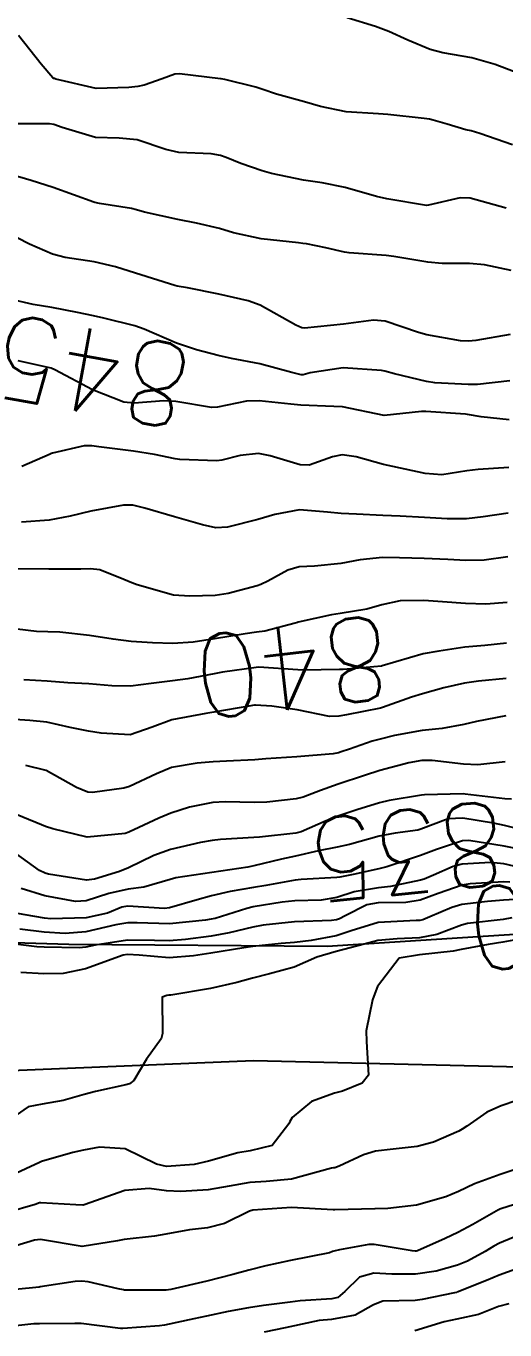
# Model space of a CAD drawing. Header units: metres. Extents: x 307586 to 320046, y 7427249 to 7434250.
# Drawn here: x 319399.7 to 319422.6, y 7428306.9 to 7428369.4 of the extents above; entities that cross this region are included whole.
import ezdxf
from ezdxf.enums import TextEntityAlignment as Align

# ---------------------------------------------------------------- set-up
doc = ezdxf.new("R2010")
doc.units = ezdxf.units.M
doc.header["$MEASUREMENT"] = 0
for name, color, linetype in [('Cotas', 45, 'Continuous'), ('Curvas de Nivel 1m', 11, 'Continuous'), ('Curvas de Nivel 5m', 15, 'Continuous'), ('Vias Primárias', 230, 'Continuous')]:
    doc.layers.add(name, color=color, linetype=linetype)
doc.styles.add('Style-STANDARD', font='STANDARD.shx')

msp = doc.modelspace()

# ---------------------------------------------------------------- linework, layer by layer
at = {"layer": 'Curvas de Nivel 1m', "flags": 128}
for points, elevation in [([(319423.041, 7428367.169), (319422.158, 7428367.517), (319421.051, 7428367.832), (319419.65, 7428368.065), (319419.056, 7428368.229), (319417.973, 7428368.681), (319417.067, 7428369.086), (319416.434, 7428369.332), (319415.073, 7428369.746)], 851), ([(319422.689, 7428360.623), (319420.97, 7428361.1), (319420.489, 7428361.129), (319418.964, 7428360.768), (319418.874, 7428360.761), (319416.969, 7428361.067), (319416.474, 7428361.192), (319414.977, 7428361.625), (319413.866, 7428361.84), (319412.981, 7428361.975), (319411.446, 7428362.295), (319410.988, 7428362.424), (319409.976, 7428362.775), (319409.262, 7428363.052), (319408.996, 7428363.145), (319408.554, 7428363.238), (319406.998, 7428363.299), (319406.38, 7428363.435), (319405.004, 7428363.906), (319404.14, 7428363.979), (319403.004, 7428364.017), (319401.396, 7428364.489), (319401.01, 7428364.636), (319400.797, 7428364.67), (319399.011, 7428364.672)], 849), ([(319422.928, 7428357.638), (319421.66, 7428357.905), (319420.933, 7428357.981), (319419.618, 7428357.974), (319418.934, 7428358.045), (319417.307, 7428358.317), (319416.938, 7428358.36), (319415.161, 7428358.487), (319414.94, 7428358.522), (319414.051, 7428358.723), (319413.117, 7428358.91), (319412.945, 7428358.937), (319412.728, 7428358.96), (319410.947, 7428359.158), (319409.62, 7428359.45), (319408.951, 7428359.645), (319407.85, 7428359.905), (319406.956, 7428360.077), (319405.347, 7428360.438), (319404.96, 7428360.551), (319404.734, 7428360.607), (319403.195, 7428360.857), (319402.963, 7428360.895), (319402.916, 7428360.909), (319400.974, 7428361.615), (319399.92, 7428361.955), (319398.983, 7428362.229)], 848), ([(319422.892, 7428354.572), (319421.236, 7428354.29), (319420.889, 7428354.251), (319420.51, 7428354.267), (319418.892, 7428354.553), (319418.495, 7428354.674), (319416.898, 7428355.207), (319416.329, 7428355.265), (319414.896, 7428355.06), (319413.028, 7428354.871), (319412.894, 7428354.887), (319412.613, 7428355.025), (319410.905, 7428355.971), (319410.329, 7428356.191), (319408.91, 7428356.512), (319407.42, 7428356.805), (319406.914, 7428356.894), (319406.8, 7428356.926), (319404.923, 7428357.508), (319403.962, 7428357.809), (319402.931, 7428358.059), (319401.542, 7428358.266), (319400.936, 7428358.418), (319399.83, 7428358.897), (319399.242, 7428359.202)], 847), ([(319422.869, 7428352.359), (319421.322, 7428352.179), (319420.866, 7428352.182), (319419.268, 7428352.262), (319418.868, 7428352.315), (319417.331, 7428352.685), (319416.874, 7428352.809), (319416.723, 7428352.843), (319414.876, 7428352.98), (319413.296, 7428352.734), (319412.966, 7428352.644), (319412.871, 7428352.643), (319412.409, 7428352.745), (319410.877, 7428353.159), (319409.52, 7428353.421), (319408.881, 7428353.558), (319407.845, 7428353.839), (319406.886, 7428354.162), (319405.336, 7428354.826), (319404.894, 7428354.982), (319403.407, 7428355.362), (319402.899, 7428355.468), (319402.138, 7428355.63), (319400.903, 7428355.861), (319400.015, 7428356.004), (319398.906, 7428356.262)], 846), ([(319422.816, 7428348.19), (319421.345, 7428348.105), (319420.814, 7428348.033), (319419.615, 7428347.854), (319418.811, 7428347.906), (319417.26, 7428348.242), (319416.818, 7428348.346), (319415.502, 7428348.703), (319414.824, 7428348.805), (319414.37, 7428348.717), (319413.241, 7428348.309), (319412.817, 7428348.328), (319411.37, 7428348.755), (319410.824, 7428348.865), (319409.942, 7428348.773), (319409.057, 7428348.549), (319408.819, 7428348.518), (319407.05, 7428348.577), (319406.82, 7428348.618), (319405.827, 7428348.82), (319404.824, 7428348.979), (319403.168, 7428349.196), (319402.827, 7428349.239), (319402.46, 7428349.23), (319400.944, 7428348.879), (319400.851, 7428348.851), (319400.822, 7428348.841), (319399.472, 7428348.241)], 844), ([(319422.787, 7428346.002), (319421.586, 7428345.831), (319420.784, 7428345.738), (319419.867, 7428345.737), (319418.784, 7428345.804), (319417.608, 7428345.858), (319416.785, 7428345.9), (319415.52, 7428345.968), (319414.786, 7428345.995), (319414.131, 7428346.064), (319412.787, 7428346.164), (319411.594, 7428345.943), (319410.782, 7428345.706), (319409.337, 7428345.34), (319408.778, 7428345.306), (319408.13, 7428345.445), (319406.783, 7428345.833), (319405.359, 7428346.252), (319404.789, 7428346.398), (319404.347, 7428346.395), (319402.785, 7428346.101), (319401.789, 7428345.864), (319400.781, 7428345.681), (319399.453, 7428345.573)], 843), ([(319422.766, 7428343.909), (319421.633, 7428343.763), (319420.764, 7428343.744), (319419.899, 7428343.788), (319418.765, 7428343.84), (319417.571, 7428343.876), (319416.765, 7428343.879), (319415.686, 7428343.778), (319414.762, 7428343.601), (319413.495, 7428343.463), (319412.76, 7428343.438), (319412.218, 7428343.285), (319411.266, 7428342.755), (319410.924, 7428342.584), (319410.749, 7428342.528), (319409.361, 7428342.163), (319408.742, 7428342.066), (319407.52, 7428342.024), (319406.742, 7428342.086), (319405.007, 7428342.569), (319404.75, 7428342.668), (319404.355, 7428342.836), (319403.204, 7428343.3), (319402.758, 7428343.34), (319402.303, 7428343.319), (319400.757, 7428343.33), (319399.202, 7428343.348)], 842), ([(319422.739, 7428341.725), (319421.718, 7428341.651), (319420.739, 7428341.684), (319419.635, 7428341.761), (319418.74, 7428341.821), (319417.616, 7428341.805), (319416.737, 7428341.622), (319416.018, 7428341.413), (319414.73, 7428341.196), (319414.311, 7428341.135), (319412.724, 7428340.791), (319412.687, 7428340.777), (319412.571, 7428340.742), (319411.125, 7428340.35), (319410.718, 7428340.3), (319410.184, 7428340.234), (319408.715, 7428339.989), (319407.68, 7428339.833), (319406.712, 7428339.761), (319405.737, 7428339.796), (319404.713, 7428339.862), (319403.841, 7428339.97), (319402.716, 7428340.151), (319401.29, 7428340.301), (319400.717, 7428340.318), (319400.169, 7428340.34), (319398.719, 7428340.521)], 841), ([(319422.695, 7428338.09), (319421.374, 7428337.952), (319420.691, 7428337.857), (319419.705, 7428337.632), (319418.683, 7428337.352), (319418.159, 7428337.189), (319416.763, 7428336.689), (319416.673, 7428336.666), (319415.032, 7428336.344), (319414.669, 7428336.275), (319414.224, 7428336.272), (319412.671, 7428336.584), (319411.459, 7428336.752), (319410.674, 7428336.811), (319410.628, 7428336.806), (319410.348, 7428336.765), (319408.67, 7428336.472), (319408.29, 7428336.415), (319406.666, 7428336.106), (319405.722, 7428335.759), (319404.658, 7428335.387), (319403.268, 7428335.46), (319402.66, 7428335.564), (319401.787, 7428335.743), (319400.664, 7428335.989), (319399.849, 7428336.076), (319398.665, 7428336.153)], 839), ([(319422.67, 7428336.294), (319421.274, 7428336.026), (319420.665, 7428335.877), (319419.631, 7428335.683), (319418.662, 7428335.596), (319417.338, 7428335.358), (319416.658, 7428335.181), (319416.275, 7428335.075), (319415.178, 7428334.705), (319414.787, 7428334.573), (319414.651, 7428334.528), (319414.405, 7428334.468), (319412.649, 7428334.329), (319411.171, 7428334.232), (319410.647, 7428334.192), (319409.289, 7428334.131), (319408.646, 7428334.094), (319407.881, 7428334.027), (319406.643, 7428333.812), (319405.934, 7428333.523), (319404.634, 7428332.91), (319404.357, 7428332.834), (319402.86, 7428332.626), (319402.63, 7428332.643), (319402.089, 7428332.865), (319400.641, 7428333.669), (319399.667, 7428333.914)], 838), ([(319422.648, 7428334.087), (319421.328, 7428333.951), (319420.646, 7428333.978), (319419.144, 7428334.159), (319418.648, 7428334.162), (319418.025, 7428334.048), (319416.643, 7428333.676), (319415.895, 7428333.443), (319414.636, 7428333.019), (319413.796, 7428332.723), (319412.959, 7428332.404), (319412.626, 7428332.312), (319411.213, 7428332.166), (319410.624, 7428332.144), (319409.225, 7428332.173), (319408.623, 7428332.137), (319407.504, 7428331.912), (319406.615, 7428331.637), (319406.036, 7428331.392), (319404.84, 7428330.828), (319404.671, 7428330.76), (319404.602, 7428330.726), (319404.419, 7428330.651), (319402.599, 7428330.486), (319400.956, 7428330.876), (319400.605, 7428330.996), (319400.415, 7428331.073), (319398.616, 7428331.802)], 837), ([(319422.944, 7428332.3), (319422.628, 7428332.324), (319420.725, 7428332.546), (319420.632, 7428332.551), (319418.776, 7428332.513), (319418.63, 7428332.498), (319417.077, 7428332.232), (319416.624, 7428332.128), (319415.53, 7428331.79), (319414.615, 7428331.486), (319414.06, 7428331.27), (319412.86, 7428330.736), (319412.602, 7428330.673), (319410.872, 7428330.485), (319410.6, 7428330.464), (319409.002, 7428330.373), (319408.598, 7428330.327), (319408.03, 7428330.221), (319406.594, 7428329.891), (319405.799, 7428329.61), (319404.585, 7428329.004), (319404.157, 7428328.836), (319402.959, 7428328.472), (319402.576, 7428328.427), (319400.745, 7428328.714), (319400.581, 7428328.754), (319400.316, 7428328.883), (319398.595, 7428330.132)], 836), ([(319423.8, 7428329.807), (319422.597, 7428330.056), (319420.911, 7428330.326), (319420.6, 7428330.312), (319419.355, 7428329.893), (319418.592, 7428329.602), (319416.964, 7428329.062), (319416.586, 7428328.965), (319416.365, 7428328.913), (319415.434, 7428328.701), (319414.718, 7428328.571), (319414.581, 7428328.552), (319412.864, 7428328.45), (319412.578, 7428328.42), (319411.171, 7428328.157), (319410.572, 7428328.064), (319409.462, 7428327.879), (319408.566, 7428327.663), (319407.874, 7428327.48), (319406.557, 7428327.089), (319406.305, 7428327.065), (319404.558, 7428327.17), (319404.269, 7428327.123), (319403.572, 7428326.845), (319402.55, 7428326.612), (319400.853, 7428326.574), (319400.55, 7428326.602), (319398.805, 7428326.897)], 834), ([(319423.067, 7428329.092), (319422.589, 7428329.2), (319421.948, 7428329.268), (319420.588, 7428329.193), (319420.159, 7428329.072), (319419.203, 7428328.654), (319418.765, 7428328.473), (319418.579, 7428328.414), (319417.142, 7428328.114), (319416.573, 7428328.058), (319415.412, 7428327.86), (319414.566, 7428327.588), (319413.822, 7428327.463), (319412.563, 7428327.433), (319411.947, 7428327.361), (319410.559, 7428327.139), (319410.251, 7428327.069), (319409.345, 7428326.772), (319408.746, 7428326.583), (319408.551, 7428326.546), (319408.269, 7428326.503), (319406.548, 7428326.328), (319405, 7428326.374), (319404.548, 7428326.381), (319403.982, 7428326.273), (319402.544, 7428325.944), (319401.542, 7428325.871), (319400.543, 7428325.93), (319399.368, 7428326.068)], 833), ([(319422.865, 7428328.329), (319422.579, 7428328.348), (319420.968, 7428328.245), (319420.576, 7428328.177), (319419.432, 7428327.789), (319418.565, 7428327.459), (319417.89, 7428327.343), (319416.563, 7428327.339), (319416.015, 7428327.241), (319414.973, 7428326.706), (319414.698, 7428326.562), (319414.551, 7428326.514), (319414.321, 7428326.483), (319412.55, 7428326.416), (319411.047, 7428326.256), (319410.547, 7428326.16), (319409.417, 7428325.898), (319408.542, 7428325.736), (319407.321, 7428325.578), (319406.54, 7428325.511), (319405.826, 7428325.531), (319404.54, 7428325.547), (319402.983, 7428325.299), (319402.536, 7428325.211), (319402.217, 7428325.182), (319400.536, 7428325.206), (319400.188, 7428325.232), (319398.538, 7428325.427)], 832), ([(319423.643, 7428327.528), (319422.566, 7428327.469), (319421.801, 7428327.391), (319420.562, 7428327.253), (319420.087, 7428327.117), (319419.027, 7428326.655), (319418.692, 7428326.518), (319418.551, 7428326.488), (319418.374, 7428326.486), (319416.55, 7428326.395), (319415.262, 7428325.986), (319414.543, 7428325.754), (319413.335, 7428325.522), (319412.54, 7428325.428), (319411.903, 7428325.382), (319410.538, 7428325.244), (319410.118, 7428325.183), (319408.534, 7428324.917), (319407.7, 7428324.793), (319406.532, 7428324.692), (319405.097, 7428324.824), (319404.533, 7428324.861), (319404.333, 7428324.833), (319402.526, 7428324.163), (319401.451, 7428323.943), (319400.523, 7428323.925), (319399.417, 7428323.998)], 831), ([(319423.581, 7428325.642), (319422.541, 7428325.455), (319421.829, 7428325.338), (319420.537, 7428325.095), (319420.157, 7428325.024), (319418.535, 7428324.84), (319417.567, 7428324.674), (319416.519, 7428323.331), (319416.351, 7428322.855), (319416.28, 7428322.692), (319415.982, 7428321.204), (319415.989, 7428320.695), (319416.084, 7428319.076), (319415.79, 7428318.697), (319414.851, 7428318.312), (319414.455, 7428318.21), (319413.361, 7428317.815), (319412.438, 7428317.051), (319412.315, 7428316.861), (319412.268, 7428316.742), (319411.468, 7428315.704), (319410.42, 7428315.442), (319409.827, 7428315.357), (319408.415, 7428314.947), (319407.738, 7428314.79), (319406.412, 7428314.7), (319405.923, 7428314.815), (319404.42, 7428315.543), (319403.197, 7428315.625), (319402.419, 7428315.478), (319401.922, 7428315.361), (319400.413, 7428314.931), (319400.38, 7428314.914), (319400.315, 7428314.881), (319399.012, 7428314.286)], 829), ([(319423.203, 7428317.857), (319422.448, 7428317.602), (319421.761, 7428317.309), (319420.803, 7428316.636), (319420.589, 7428316.481), (319420.43, 7428316.39), (319419.209, 7428315.869), (319418.423, 7428315.654), (319417.278, 7428315.534), (319416.42, 7428315.439), (319415.853, 7428315.261), (319414.681, 7428314.707), (319414.482, 7428314.639), (319414.412, 7428314.63), (319414.311, 7428314.61), (319412.406, 7428314.092), (319411.185, 7428313.972), (319410.405, 7428313.932), (319409.416, 7428313.757), (319408.401, 7428313.579), (319407.092, 7428313.492), (319406.4, 7428313.536), (319405.58, 7428313.639), (319404.4, 7428313.541), (319402.453, 7428312.859), (319402.408, 7428312.844), (319402.393, 7428312.841), (319402.058, 7428312.863), (319400.384, 7428312.962), (319400.315, 7428312.95), (319400.102, 7428312.883), (319398.784, 7428312.491)], 828), ([(319423.262, 7428314.607), (319422.41, 7428314.314), (319421.174, 7428313.864), (319420.401, 7428313.493), (319419.807, 7428313.237), (319418.395, 7428312.842), (319417.016, 7428312.681), (319416.412, 7428312.67), (319416.393, 7428312.671), (319414.481, 7428312.62), (319414.392, 7428312.623), (319412.393, 7428312.74), (319410.538, 7428312.611), (319410.39, 7428312.564), (319409.188, 7428311.965), (319408.378, 7428311.757), (319407.505, 7428311.664), (319406.372, 7428311.447), (319405.834, 7428311.352), (319404.368, 7428311.191), (319404.061, 7428311.141), (319402.363, 7428310.86), (319400.366, 7428311.194), (319400.076, 7428311.173), (319399.176, 7428310.892)], 827), ([(319424.4, 7428313.29), (319422.441, 7428312.667), (319422.393, 7428312.655), (319422.37, 7428312.643), (319422.322, 7428312.621), (319421.098, 7428311.917), (319420.376, 7428311.528), (319419.767, 7428311.251), (319418.435, 7428310.659), (319418.38, 7428310.642), (319418.363, 7428310.638), (319418.342, 7428310.64), (319418.183, 7428310.663), (319416.367, 7428310.953), (319416.104, 7428310.955), (319414.702, 7428310.707), (319414.43, 7428310.641), (319414.362, 7428310.617), (319414.214, 7428310.565), (319412.357, 7428310.192), (319411.173, 7428309.934), (319410.353, 7428309.728), (319409.594, 7428309.524), (319408.347, 7428309.198), (319406.616, 7428308.806), (319406.384, 7428308.768), (319406.342, 7428308.765), (319404.397, 7428308.774), (319404.342, 7428308.781), (319404.082, 7428308.834), (319402.653, 7428309.163), (319402.346, 7428309.195), (319402.021, 7428309.188), (319400.343, 7428308.928), (319400.304, 7428308.919), (319399.98, 7428308.884), (319398.501, 7428308.738)], 826), ([(319423.74, 7428309.982), (319422.352, 7428309.488), (319421.746, 7428309.229), (319420.343, 7428308.667), (319420.321, 7428308.662), (319420.221, 7428308.641), (319418.671, 7428308.324), (319418.337, 7428308.282), (319416.783, 7428308.236), (319416.334, 7428308.064), (319415.458, 7428307.567), (319414.323, 7428307.371), (319413.73, 7428307.311), (319412.317, 7428307.006), (319412.1, 7428306.959), (319411.09, 7428306.752)], 824), ([(319422.825, 7428308.123), (319422.333, 7428307.982), (319421.36, 7428307.597), (319420.324, 7428307.383), (319419.716, 7428307.252), (319418.315, 7428306.829)], 823)]:
    msp.add_lwpolyline(points, dxfattribs=dict(at, elevation=elevation))
at = {"layer": 'Curvas de Nivel 5m', "flags": 128}
for points, elevation in [([(319423.003, 7428363.668), (319421.435, 7428364.209), (319421.01, 7428364.33), (319420.753, 7428364.387), (319419.862, 7428364.657), (319419.194, 7428364.846), (319419.015, 7428364.889), (319418.757, 7428364.931), (319417.017, 7428365.113), (319416.567, 7428365.145), (319415.018, 7428365.251), (319413.788, 7428365.496), (319413.023, 7428365.728), (319411.686, 7428366.094), (319411.028, 7428366.309), (319410.684, 7428366.42), (319409.195, 7428366.788), (319409.033, 7428366.821), (319408.996, 7428366.828), (319407.037, 7428367.066), (319406.806, 7428367.043), (319406.205, 7428366.818), (319405.342, 7428366.515), (319405.029, 7428366.465), (319404.603, 7428366.411), (319403.028, 7428366.359), (319401.095, 7428366.817), (319401.032, 7428366.835), (319400.996, 7428366.844), (319400.948, 7428366.881), (319400.397, 7428367.536), (319399.306, 7428368.906)], 850), ([(319422.842, 7428350.487), (319421.489, 7428350.634), (319420.844, 7428350.739), (319420.74, 7428350.746), (319418.846, 7428350.878), (319418.638, 7428350.88), (319416.843, 7428350.69), (319414.849, 7428351.106), (319414.437, 7428351.129), (319412.85, 7428351.181), (319412.366, 7428351.229), (319410.852, 7428351.393), (319410.247, 7428351.374), (319408.847, 7428351.084), (319408.568, 7428351.072), (319406.851, 7428351.363), (319406.273, 7428351.394), (319404.85, 7428351.278), (319404.353, 7428351.334), (319402.859, 7428351.913), (319401.056, 7428352.878), (319400.874, 7428352.959), (319399.286, 7428353.313)], 845), ([(319422.714, 7428339.777), (319421.672, 7428339.671), (319420.712, 7428339.58), (319419.461, 7428339.403), (319418.709, 7428339.273), (319416.753, 7428338.689), (319416.717, 7428338.675), (319414.884, 7428338.524), (319414.7, 7428338.511), (319412.95, 7428338.485), (319412.699, 7428338.495), (319410.837, 7428338.623), (319410.701, 7428338.617), (319409.096, 7428338.385), (319408.696, 7428338.314), (319407.423, 7428338.072), (319406.69, 7428337.97), (319405.667, 7428337.841), (319404.686, 7428337.72), (319403.792, 7428337.737), (319402.687, 7428337.825), (319401.679, 7428337.879), (319400.689, 7428337.952), (319399.568, 7428338.019)], 840), ([(319424.377, 7428330.593), (319422.609, 7428331.036), (319422.09, 7428331.146), (319420.614, 7428331.39), (319419.908, 7428331.352), (319418.606, 7428330.865), (319418.45, 7428330.817), (319417.372, 7428330.678), (319416.601, 7428330.529), (319415.174, 7428330.127), (319414.596, 7428329.995), (319413.692, 7428329.822), (319412.591, 7428329.577), (319411.913, 7428329.423), (319410.586, 7428329.11), (319410.3, 7428329.049), (319408.583, 7428328.78), (319406.851, 7428328.533), (319406.578, 7428328.456), (319405.312, 7428328.082), (319404.57, 7428327.984), (319403.636, 7428327.775), (319402.561, 7428327.43), (319402.035, 7428327.391), (319400.565, 7428327.666), (319399.438, 7428328.023)], 835), ([(319422.967, 7428326.614), (319422.552, 7428326.543), (319420.837, 7428326.35), (319420.549, 7428326.271), (319419.375, 7428325.821), (319418.543, 7428325.663), (319417.472, 7428325.606), (319416.541, 7428325.522), (319415.884, 7428325.352), (319414.536, 7428325.004), (319413.622, 7428324.724), (319412.528, 7428324.256), (319411.345, 7428323.931), (319410.523, 7428323.731), (319409.78, 7428323.508), (319408.517, 7428323.232), (319406.618, 7428322.913), (319406.514, 7428322.904), (319406.427, 7428322.897), (319406.195, 7428322.813), (319406.221, 7428321.078), (319406.149, 7428320.813), (319405.445, 7428319.848), (319404.834, 7428318.826), (319404.637, 7428318.652), (319404.46, 7428318.616), (319403.008, 7428318.299), (319402.452, 7428318.149), (319401.455, 7428317.862), (319400.445, 7428317.686), (319399.774, 7428317.555), (319398.835, 7428316.896)], 830), ([(319423.494, 7428311.486), (319422.369, 7428311.024), (319422.105, 7428310.885), (319421.687, 7428310.627), (319420.836, 7428310.158), (319420.356, 7428309.962), (319419.329, 7428309.674), (319418.352, 7428309.532), (319417.213, 7428309.539), (319416.352, 7428309.579), (319415.657, 7428309.39), (319414.951, 7428308.704), (319414.62, 7428308.426), (319414.338, 7428308.36), (319412.813, 7428308.255), (319412.335, 7428308.2), (319411.057, 7428308.028), (319410.33, 7428307.919), (319409.356, 7428307.742), (319408.324, 7428307.526), (319407.72, 7428307.391), (319406.317, 7428307.094), (319406.074, 7428307.055), (319404.315, 7428306.94), (319404.206, 7428306.94), (319402.318, 7428307.168), (319402.003, 7428307.178), (319400.317, 7428307.163), (319400.048, 7428307.151), (319398.314, 7428306.963)], 825)]:
    msp.add_lwpolyline(points, dxfattribs=dict(at, elevation=elevation))
at = {"layer": 'Vias Primárias'}
for points, elevation in [([(319584.973, 7428235.585), (319569.482, 7428243.578), (319560.801, 7428249.138), (319556.068, 7428252.447), (319547.343, 7428257.957), (319539.051, 7428263.889), (319529.719, 7428270.315), (319516.242, 7428280.39), (319504.453, 7428291.091), (319495.637, 7428300.257), (319481.44, 7428309.616), (319472.128, 7428314.611), (319460.926, 7428319.399), (319449.562, 7428323.176), (319441.964, 7428325.044), (319427.093, 7428326.07), (319414.117, 7428325.238), (319401.722, 7428325.339), (319393.798, 7428325.583)], 795.494), ([(319584.973, 7428235.585), (319569.482, 7428243.578), (319560.801, 7428249.138), (319556.068, 7428252.447), (319547.343, 7428257.957), (319539.051, 7428263.889), (319529.719, 7428270.315), (319516.242, 7428280.39), (319504.453, 7428291.091), (319495.637, 7428300.257), (319481.44, 7428309.616), (319472.128, 7428314.611), (319460.926, 7428319.399), (319449.562, 7428323.176), (319441.964, 7428325.044), (319427.093, 7428326.07), (319414.117, 7428325.238), (319401.722, 7428325.339), (319393.798, 7428325.583)], 795.494), ([(319571.094, 7428235.507), (319563.259, 7428240.214), (319549.697, 7428248.824), (319516.097, 7428271.981), (319496.154, 7428289.397), (319483.02, 7428301.056), (319470.142, 7428308.228), (319460.683, 7428313.122), (319450.608, 7428316.796), (319439.554, 7428319.072), (319410.579, 7428319.765), (319396.999, 7428319.202)], 795.493), ([(319571.094, 7428235.507), (319563.259, 7428240.214), (319549.697, 7428248.824), (319516.097, 7428271.981), (319496.154, 7428289.397), (319483.02, 7428301.056), (319470.142, 7428308.228), (319460.683, 7428313.122), (319450.608, 7428316.796), (319439.554, 7428319.072), (319410.579, 7428319.765), (319396.999, 7428319.202)], 795.493)]:
    msp.add_lwpolyline(points, dxfattribs=dict(at, elevation=elevation))

# ---------------------------------------------------------------- texts
at = {"layer": 'Cotas', "style": 'Style-STANDARD'}
for s, rotation, p in [('845', 169.57431, (319402.848, 7428352.803, 845)), ('840', 186.50821, (319412.429, 7428338.625, 840)), ('835', 185.59644, (319417.965, 7428329.791, 835)), ('830', 186.46974, (319425.545, 7428326.511, 830))]:
    msp.add_text(s, height=4, rotation=rotation, dxfattribs=at).set_placement(p, align=Align.MIDDLE_CENTER)

doc.saveas('drawing.dxf')
